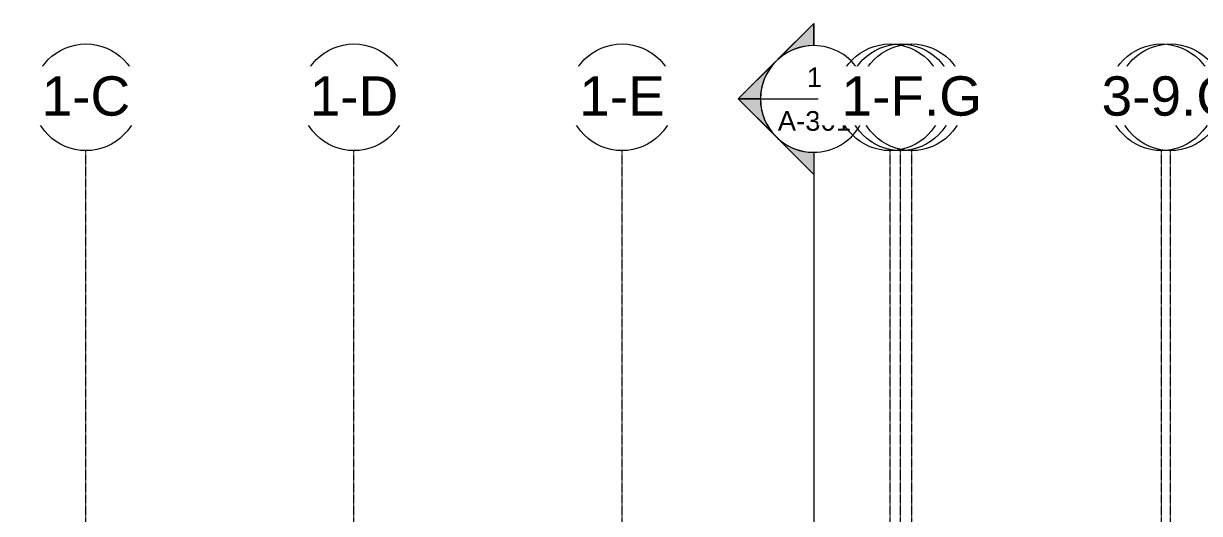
# Model space of a CAD drawing. Header units: inches. Extents: x -23227 to -2744, y -314 to 853.
# Drawn here: x -9816 to -8758, y 412 to 853 of the extents above; entities that cross this region are included whole.
import ezdxf

# ---------------------------------------------------------------- set-up
doc = ezdxf.new("R2010")
doc.units = ezdxf.units.IN
doc.header["$MEASUREMENT"] = 0
doc.linetypes.add('Grid Line 1_2_', pattern=[0.8749999999999999, 0.4999999999999999, -0.125, 0.125, -0.125])
for name, color, linetype, lineweight in [('G-ANNO-SYMB', 111, 'Continuous', 9), ('S-GRID', 1, 'Continuous', 9), ('S-GRID-IDEN', 1, 'Continuous', 9)]:
    doc.layers.add(name, color=color, linetype=linetype, lineweight=lineweight)
doc.styles.add('Arial_1', font='arial.ttf', dxfattribs={"height": 35.40718562874248})
doc.styles.add('Arial_2', font='arial.ttf', dxfattribs={"height": 17.70359281437124})

# ---------------------------------------------------------------- blocks, each defined once
blk = doc.blocks.new('Grid - Grid Head - Circle-14747-Section 16')
at = {"layer": 'S-GRID-IDEN'}
blk.add_circle((-21143.8028103963, 786.6570754422739), 48, dxfattribs=at)
blk = doc.blocks.new('Section - Section Head - Filled-1526-Section 16')
at = {"layer": 'G-ANNO-SYMB'}
h = blk.add_hatch(color=256, dxfattribs=at)
edge = h.paths.add_edge_path(flags=0)
edge.add_arc((-22272.8330880685, 593.1570754422742), 48.06247118192713, 89.99999999999989, 132.0783950246226, ccw=False)
edge.add_line((-22272.8330880685, 641.2195466242014), (-22272.8330880685, 661.0393264361825))
edge.add_line((-22272.8330880685, 661.0393264361825), (-22305.04199878177, 628.8304157229086))
h = blk.add_hatch(color=256, dxfattribs=at)
edge = h.paths.add_edge_path(flags=0)
edge.add_line((-22306.77421356545, 627.0982009392283), (-22340.7153390624, 593.1570754422742))
edge.add_line((-22340.7153390624, 593.1570754422742), (-22320.8330880685, 593.157075442274))
edge.add_arc((-22272.8330880685, 593.1570754422735), 48.00000000000296, 135, 179.9999999999997, ccw=False)
h = blk.add_hatch(color=256, dxfattribs=at)
edge = h.paths.add_edge_path(flags=0)
edge.add_arc((-22272.8330880685, 593.157075442274), 47.99999999999977, 180.0000000000001, 224.9999999999984, ccw=False)
edge.add_line((-22320.8330880685, 593.1570754422742), (-22340.7153390624, 593.1570754422743))
edge.add_line((-22340.7153390624, 593.1570754422743), (-22306.77421356545, 559.21594994532))
h = blk.add_hatch(color=256, dxfattribs=at)
edge = h.paths.add_edge_path(flags=0)
edge.add_line((-22305.04199878177, 557.4837351616393), (-22272.8330880685, 525.2748244483652))
edge.add_line((-22272.8330880685, 525.2748244483652), (-22272.8330880685, 545.0946042603463))
edge.add_arc((-22272.8330880685, 593.1570754422737), 48.06247118192778, 227.9216049753765, 270, ccw=False)
for p, q in [((-22340.7153390624, 593.1570754422743), (-22272.8330880685, 661.0393264361825)), ((-22305.04199878177, 628.8304157229086), (-22272.8330880685, 661.0393264361825)), ((-22272.8330880685, 641.157075442274), (-22272.8330880685, 661.0393264361825)), ((-22272.8330880685, 661.0393264361825), (-22272.8330880685, 641.2195466242014)), ((-22340.7153390624, 593.1570754422742), (-22306.77421356545, 627.0982009392283)), ((-22340.7153390624, 593.1570754422743), (-22272.8330880685, 525.2748244483656)), ((-22320.8330880685, 593.157075442274), (-22340.7153390624, 593.1570754422742)), ((-22306.77421356545, 559.21594994532), (-22340.7153390624, 593.1570754422743)), ((-22340.7153390624, 593.1570754422743), (-22320.8330880685, 593.1570754422742)), ((-22272.8330880685, 525.2748244483652), (-22305.04199878177, 557.4837351616393)), ((-22272.8330880685, 545.157075442274), (-22272.8330880685, 525.2748244483656)), ((-22272.8330880685, 545.0946042603463), (-22272.8330880685, 525.2748244483652))]:
    blk.add_line(p, q, dxfattribs=at)
for centre, radius, start, end in [((-22272.8330880685, 593.157075442274), 47.99999999999989, 89.99999999999987, 269.9999999999995), ((-22272.8330880685, 593.1570754422742), 48.06247118192713, 89.99999999999953, 132.0783950246223), ((-22272.8330880685, 593.157075442274), 47.99999999999994, 269.9999999999996, 89.99999999999993), ((-22272.8330880685, 593.1570754422735), 48.00000000000296, 134.9999999999997, 179.9999999999993), ((-22272.8330880685, 593.157075442274), 47.99999999999977, 179.9999999999997, 224.999999999998), ((-22272.8330880685, 593.1570754422737), 48.06247118192778, 227.9216049753762, 269.9999999999996)]:
    blk.add_arc(centre, radius, start, end, dxfattribs=at)

msp = doc.modelspace()

# ---------------------------------------------------------------- linework, layer by layer
at = {"layer": 'G-ANNO-SYMB'}
msp.add_line((-9105.129997964337, 737.1570754422744), (-9105.129997964337, -79.66080684492756), dxfattribs=at)
at = {"layer": 'S-GRID', "linetype": 'Grid Line 1_2_'}
for p, q in [((-9760.16019838307, -293.0358781800439), (-9760.16019838307, 738.6570754422744)), ((-9760.160198383066, -293.0358781800439), (-9760.160198383066, 738.6570754422744)), ((-9518.910198383066, -293.0358781800439), (-9518.910198383066, 738.6570754422744)), ((-9518.910198383066, -293.0358781800439), (-9518.910198383066, 738.6570754422744)), ((-9277.660198383066, -293.0358781800439), (-9277.660198383066, 738.6570754422744)), ((-9277.660198383062, -293.0358781800439), (-9277.660198383062, 738.6570754422744)), ((-9036.410198383066, -293.0358781800439), (-9036.410198383066, 738.6570754422744)), ((-9026.91019838303, -293.0358781800439), (-9026.91019838303, 738.6570754422744)), ((-9016.91019838303, -293.0358781800439), (-9016.91019838303, 738.6570754422744)), ((-8792.160198383066, -293.0358781800439), (-8792.160198383066, 738.6570754422744)), ((-8784.160198383062, -293.0358781800439), (-8784.160198383062, 738.6570754422744))]:
    msp.add_line(p, q, dxfattribs=at)

# ---------------------------------------------------------------- block references
at = {"layer": 'S-GRID-IDEN'}
for p in [(11383.64261201325, 0), (11624.89261201325, 0), (11866.14261201326, 0), (12107.39261201325, 0), (12351.64261201326, 0)]:
    msp.add_blockref('Grid - Grid Head - Circle-14747-Section 16', p, dxfattribs=at)

# ---------------------------------------------------------------- texts
at = {"layer": 'G-ANNO-SYMB', "insert": (-9104.515258002448, 813.4953245809786), "char_height": 17.70359281437124, "width": 16.41599999999998, "attachment_point": 2, "line_spacing_factor": 0.9385317878468563, "style": 'Arial_2'}
msp.add_mtext('1', dxfattribs=at)

# ---------------------------------------------------------------- next in the draw order: texts
at = {"layer": 'S-GRID-IDEN', "char_height": 35.40718562874248, "width": 85.10399999999991, "attachment_point": 2, "line_spacing_factor": 0.9385317878468563, "style": 'Arial_1', "bg_fill": 3, "box_fill_scale": 1.25, "bg_fill_color": 0, "bg_fill_transparency": 0}
for s, insert in [('3-5', (-9760.169425685126, 805.5308123521395)), ('3-6', (-9518.919425685122, 805.5308123521395)), ('3-7', (-9277.669425685122, 805.5308123521395)), ('3-8', (-9036.419425685122, 805.5308123521395)), ('3-9', (-8792.169425685122, 805.5308123521395))]:
    msp.add_mtext(s, dxfattribs=dict(at, insert=insert))

# ---------------------------------------------------------------- next in the draw order: linework, layer by layer
at = {"layer": 'G-ANNO-SYMB'}
msp.add_line((-9153.129997964323, 785.1570754422739), (-9057.129997964323, 785.1570754422739), dxfattribs=at)

# ---------------------------------------------------------------- next in the draw order: block references
msp.add_blockref('Section - Section Head - Filled-1526-Section 16', (13167.70309010419, 191.9999999999997), dxfattribs=at)
at = {"layer": 'S-GRID-IDEN'}
for p in [(11383.64261201326, 0), (11624.89261201326, 0), (11866.14261201326, 0), (12116.89261201329, 0), (12359.64261201325, 0)]:
    msp.add_blockref('Grid - Grid Head - Circle-14747-Section 16', p, dxfattribs=at)

# ---------------------------------------------------------------- next in the draw order: texts
at = {"layer": 'G-ANNO-SYMB', "insert": (-9104.51525800245, 774.222836202313), "char_height": 17.70359281437124, "width": 78.62399999999991, "attachment_point": 2, "line_spacing_factor": 0.9385317878468563, "style": 'Arial_2'}
msp.add_mtext('A-301', dxfattribs=at)

# ---------------------------------------------------------------- next in the draw order: texts
at = {"layer": 'S-GRID-IDEN', "char_height": 35.40718562874248, "attachment_point": 2, "line_spacing_factor": 0.9385317878468563, "style": 'Arial_1', "bg_fill": 3, "box_fill_scale": 1.25, "bg_fill_color": 0, "bg_fill_transparency": 0}
for s, insert, width in [('1-C', (-9760.16942568512, 805.5308123521395), 94.60799999999989), ('1-D', (-9518.91942568512, 805.5308123521395), 94.60799999999989), ('1-E', (-9277.669425685122, 805.5308123521395), 91.5839999999999), ('1-F', (-9026.919425685084, 805.5308123521395), 88.1279999999999), ('3-9.G', (-8784.169425685124, 805.5308123521395), 147.3119999999998)]:
    msp.add_mtext(s, dxfattribs=dict(at, insert=insert, width=width))

# ---------------------------------------------------------------- next in the draw order: block references
at = {"layer": 'S-GRID-IDEN'}
msp.add_blockref('Grid - Grid Head - Circle-14747-Section 16', (12126.89261201329, 0), dxfattribs=at)

# ---------------------------------------------------------------- next in the draw order: texts
at = {"layer": 'S-GRID-IDEN', "insert": (-9016.919425685086, 805.5308123521395), "char_height": 35.40718562874248, "width": 150.3359999999998, "attachment_point": 2, "line_spacing_factor": 0.9385317878468563, "style": 'Arial_1', "bg_fill": 3, "box_fill_scale": 1.25, "bg_fill_color": 0, "bg_fill_transparency": 0}
msp.add_mtext('1-F.G', dxfattribs=at)

doc.saveas('drawing.dxf')
